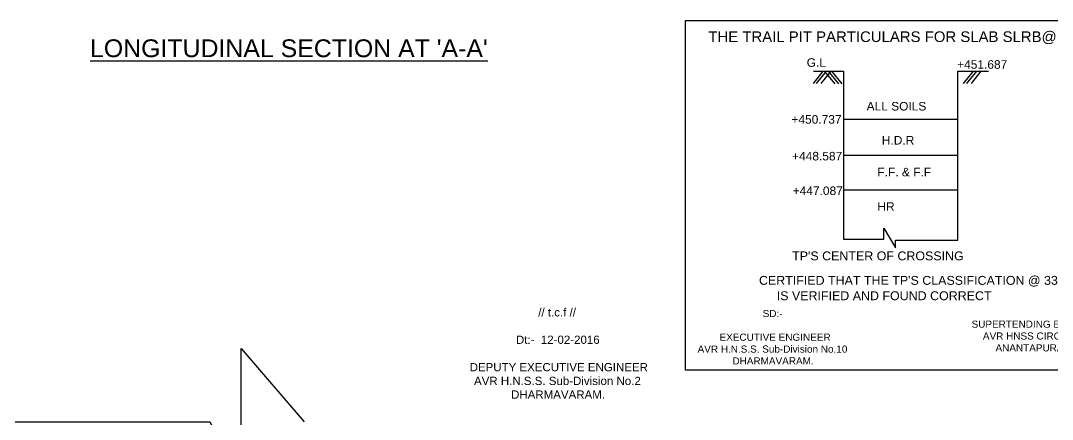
# Model space of a CAD drawing. Header units: millimetres. Extents: x 5124 to 3235262, y 2311 to 45960846.
# Drawn here: x 3202423 to 3219812, y 45943181 to 45949911 of the extents above; entities that cross this region are included whole.
import ezdxf

# ---------------------------------------------------------------- set-up
doc = ezdxf.new("R2010")
doc.units = ezdxf.units.MM
doc.header["$MEASUREMENT"] = 0
for name, color, linetype in [('DIMENSION', 7, 'Continuous'), ('DRAWING', 7, 'Continuous'), ('TEXT', 7, 'Continuous')]:
    doc.layers.add(name, color=color, linetype=linetype)
doc.styles.get("Standard").update_dxf_attribs({"font": 'arial.ttf', "height": 200})

msp = doc.modelspace()

# ---------------------------------------------------------------- linework, layer by layer
at = {"layer": 'DIMENSION'}
for points in [[(3215944, 45949055.9), (3215778.3, 45948849.3)], [(3215784.8, 45949055.9), (3216289.1, 45949055.9), (3216289.1, 45946220.9), (3216972.5, 45946220.9), (3216972.5, 45946411.2), (3217165.3, 45946076.2), (3217165.3, 45946208.4), (3218218.8, 45946208.4), (3218218.8, 45949055.9), (3218733.6, 45949055.9)], [(3215999.2, 45949055.9), (3215833.5, 45948849.3)], [(3216076.6, 45949055.9), (3215910.9, 45948849.3)], [(3215968, 45949055.9), (3216142.7, 45948842.7)], [(3216033.2, 45949055.9), (3216207.9, 45948842.7)], [(3216090.8, 45949055.9), (3216265.4, 45948842.7)], [(3218476.2, 45949055.9), (3218310.5, 45948849.3)], [(3218531.4, 45949055.9), (3218365.7, 45948849.3)], [(3218608.8, 45949055.9), (3218443.1, 45948849.3)], [(3216289.1, 45948246.3), (3218218.8, 45948246.3)], [(3216289.1, 45947638.4), (3218218.8, 45947638.4)], [(3216289.1, 45947056.7), (3218218.8, 45947056.7)]]:
    msp.add_lwpolyline(points, dxfattribs=at)
at = {"layer": 'DRAWING'}
msp.add_lwpolyline([(3213629.5, 45949911.3), (3220996.6, 45949911.3), (3220996.6, 45944012.3), (3213629.5, 45944012.3)], close=True, dxfattribs=at)
msp.add_lwpolyline([(3191202.3, 45943141.5), (3205611.4, 45943141.5), (3206141.1, 45942187.3), (3206141.1, 45944377.1), (3207204.1, 45943141.5)], dxfattribs=at)

# ---------------------------------------------------------------- texts
at = {"layer": 'TEXT'}
for s, height, p in [('THE TRAIL PIT PARTICULARS FOR SLAB SLRB@ 333.200', 180, (3214013.5, 45949549.9)), ("%%ULONGITUDINAL SECTION AT 'A-A'", 300, (3203592.4, 45949294.5)), ('G.L', 144, (3215671.2, 45949131.6)), ('+451.687', 144, (3218207, 45949098.7)), ('ALL SOILS', 144, (3216681, 45948394.3)), (' +450.737', 144, (3215358.3, 45948172.2)), ('H.D.R', 144, (3216937.6, 45947819.9)), (' +448.587', 144, (3215369.1, 45947551.8)), ('F.F. & F.F', 144, (3216862.6, 45947282.9)), (' +447.087', 144, (3215379.5, 45946967.9)), ('HR', 144, (3216862.6, 45946701.2)), ("TP'S CENTER OF CROSSING ", 150, (3215426, 45945865.5)), ("CERTIFIED THAT THE TP'S CLASSIFICATION @ 333.200", 150, (3214866.6, 45945452.4)), ('IS VERIFIED AND FOUND CORRECT', 150, (3215166.3, 45945193.2))]:
    msp.add_text(s, height=height, dxfattribs=at).set_placement(p)
at = {"layer": 'TEXT', "attachment_point": 1}
for s, insert, char_height, width in [('\\pi3164.2;// t.c.f //\\P\\pi3481.9;\\P\\pi2788.1;Dt:-  12-02-2016\\P\\pi3481.9;\\P\\pi1953.8; DEPUTY EXECUTIVE ENGINEER\\P\\pi2081.3;AVR H.N.S.S. Sub-Division No.2\\P\\pi2706.3;DHARMAVARAM.', (3207982.7, 45945057.2), 138.74, 6963.77), ('\\pi4077.2;SD:- \\P\\pi4238.5;\\P\\pi3256.8;  EXECUTIVE ENGINEER\\P\\pi2980.1;AVR H.N.S.S. Sub-Division No.10\\P\\pi3567.7;DHARMAVARAM.', (3210852.2, 45945028.1), 120, 8476.996), ('\\pi4215.2; \\P\\pi4238.5;\\P\\pi4191.9;  \\P\\pi3116.3;SUPERTENDING ENGINEER                \\P\\pi3260.2; AVR HNSS CIRCLENO-2    \\P\\pi3519.3;ANANTAPURAMU.', (3215334.1, 45945448.5), 120, 8476.996)]:
    msp.add_mtext(s, dxfattribs=dict(at, insert=insert, char_height=char_height, width=width))

doc.saveas('drawing.dxf')
